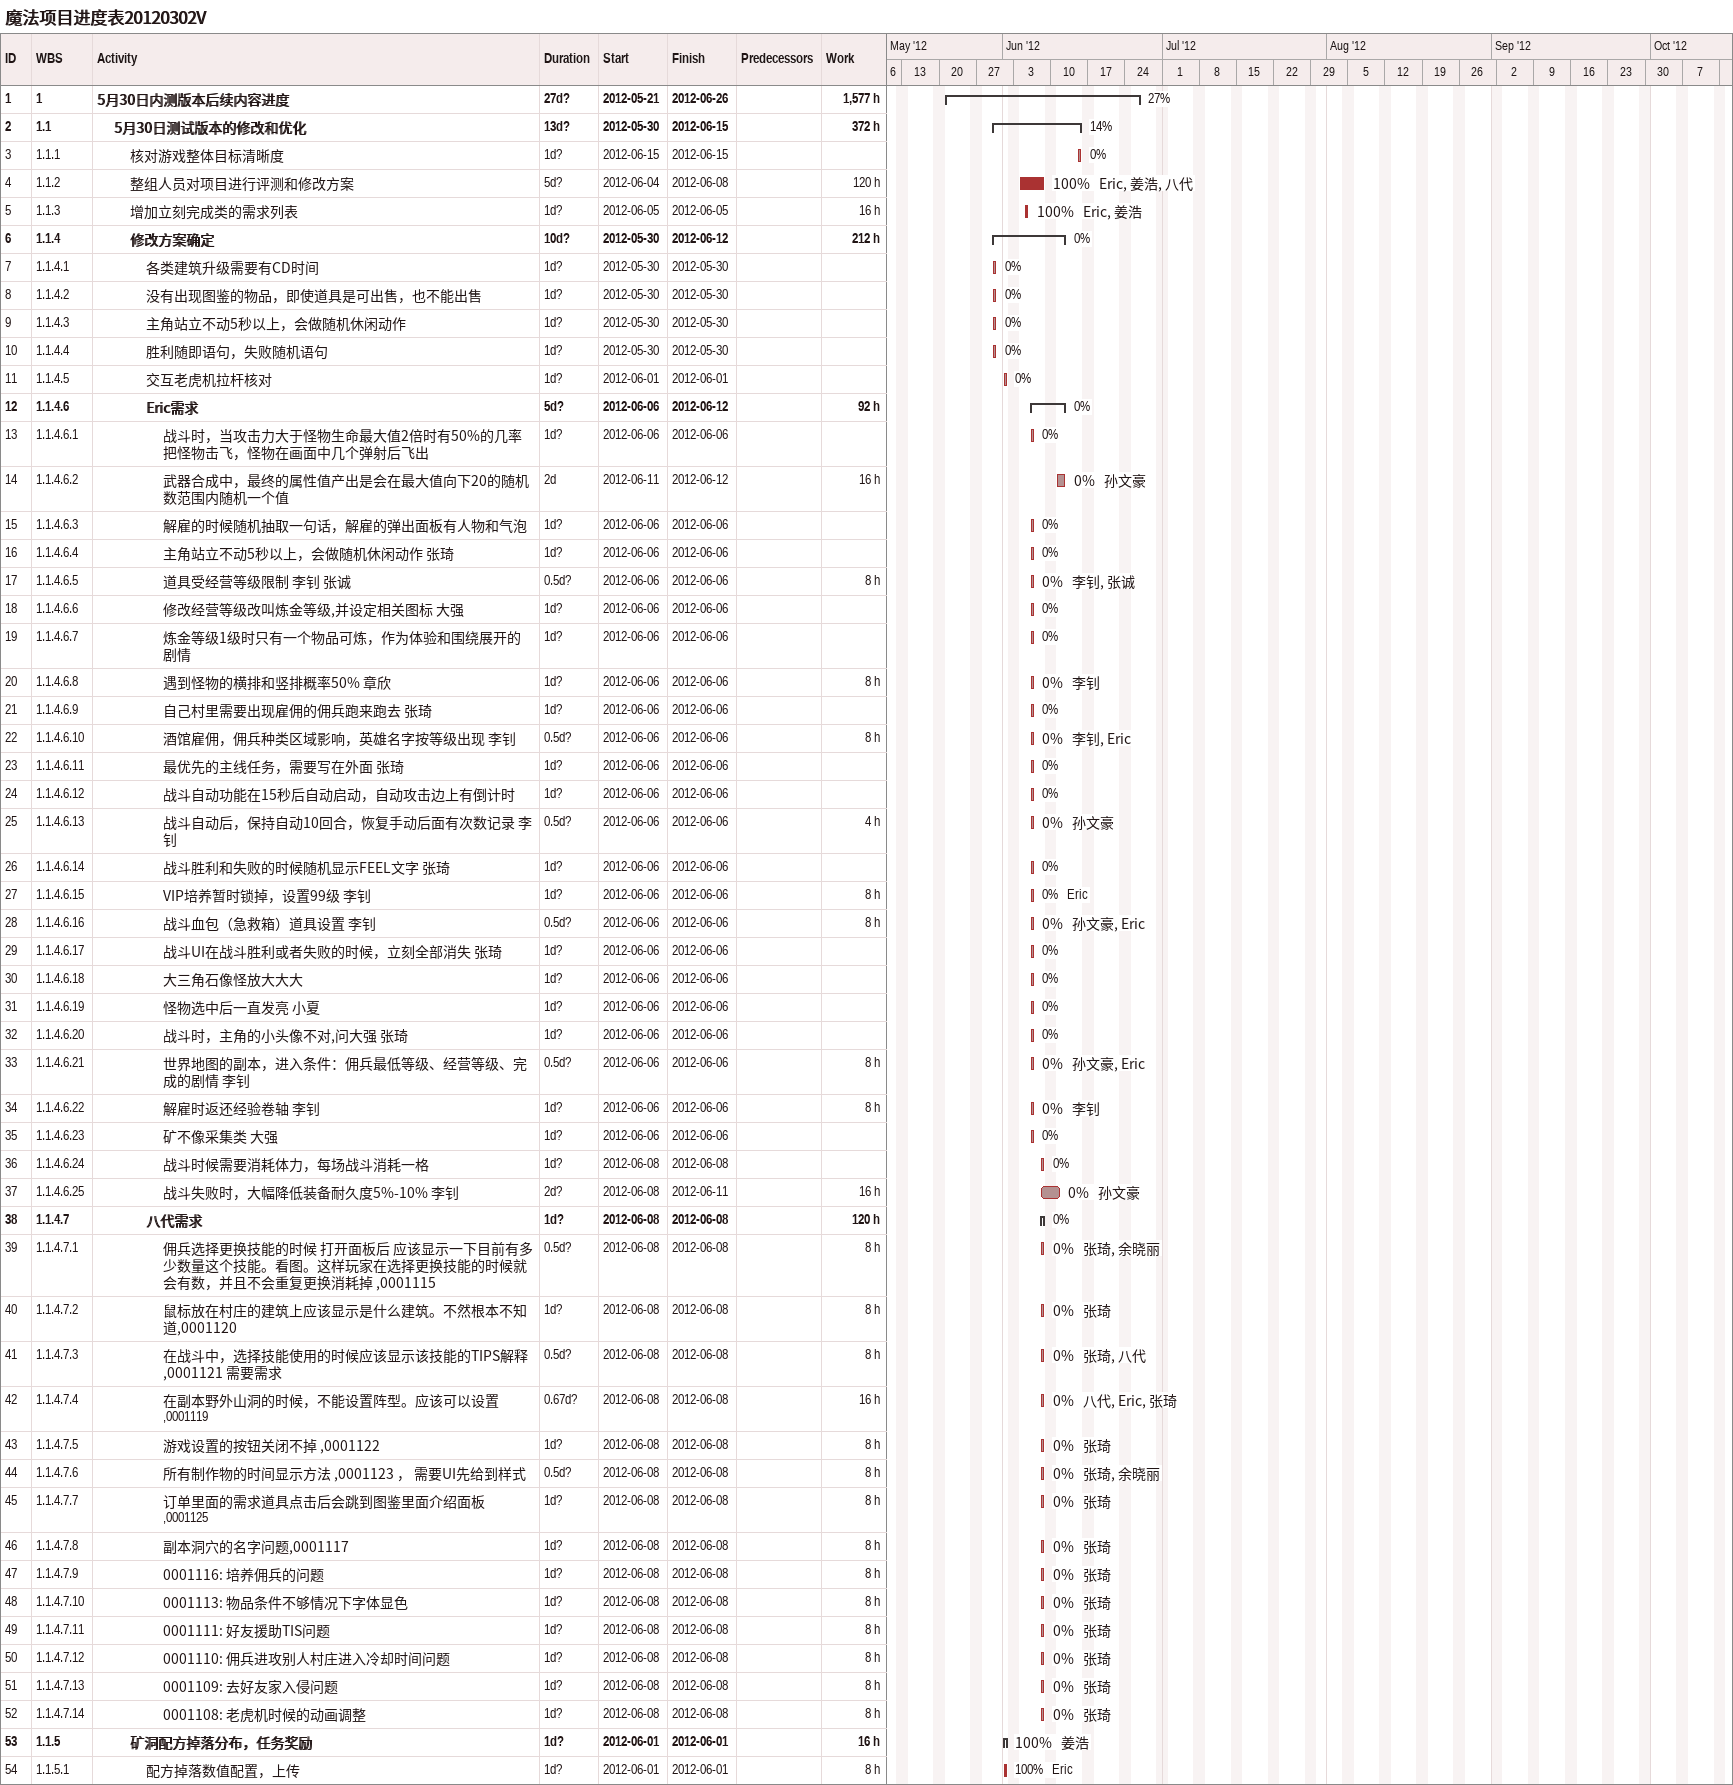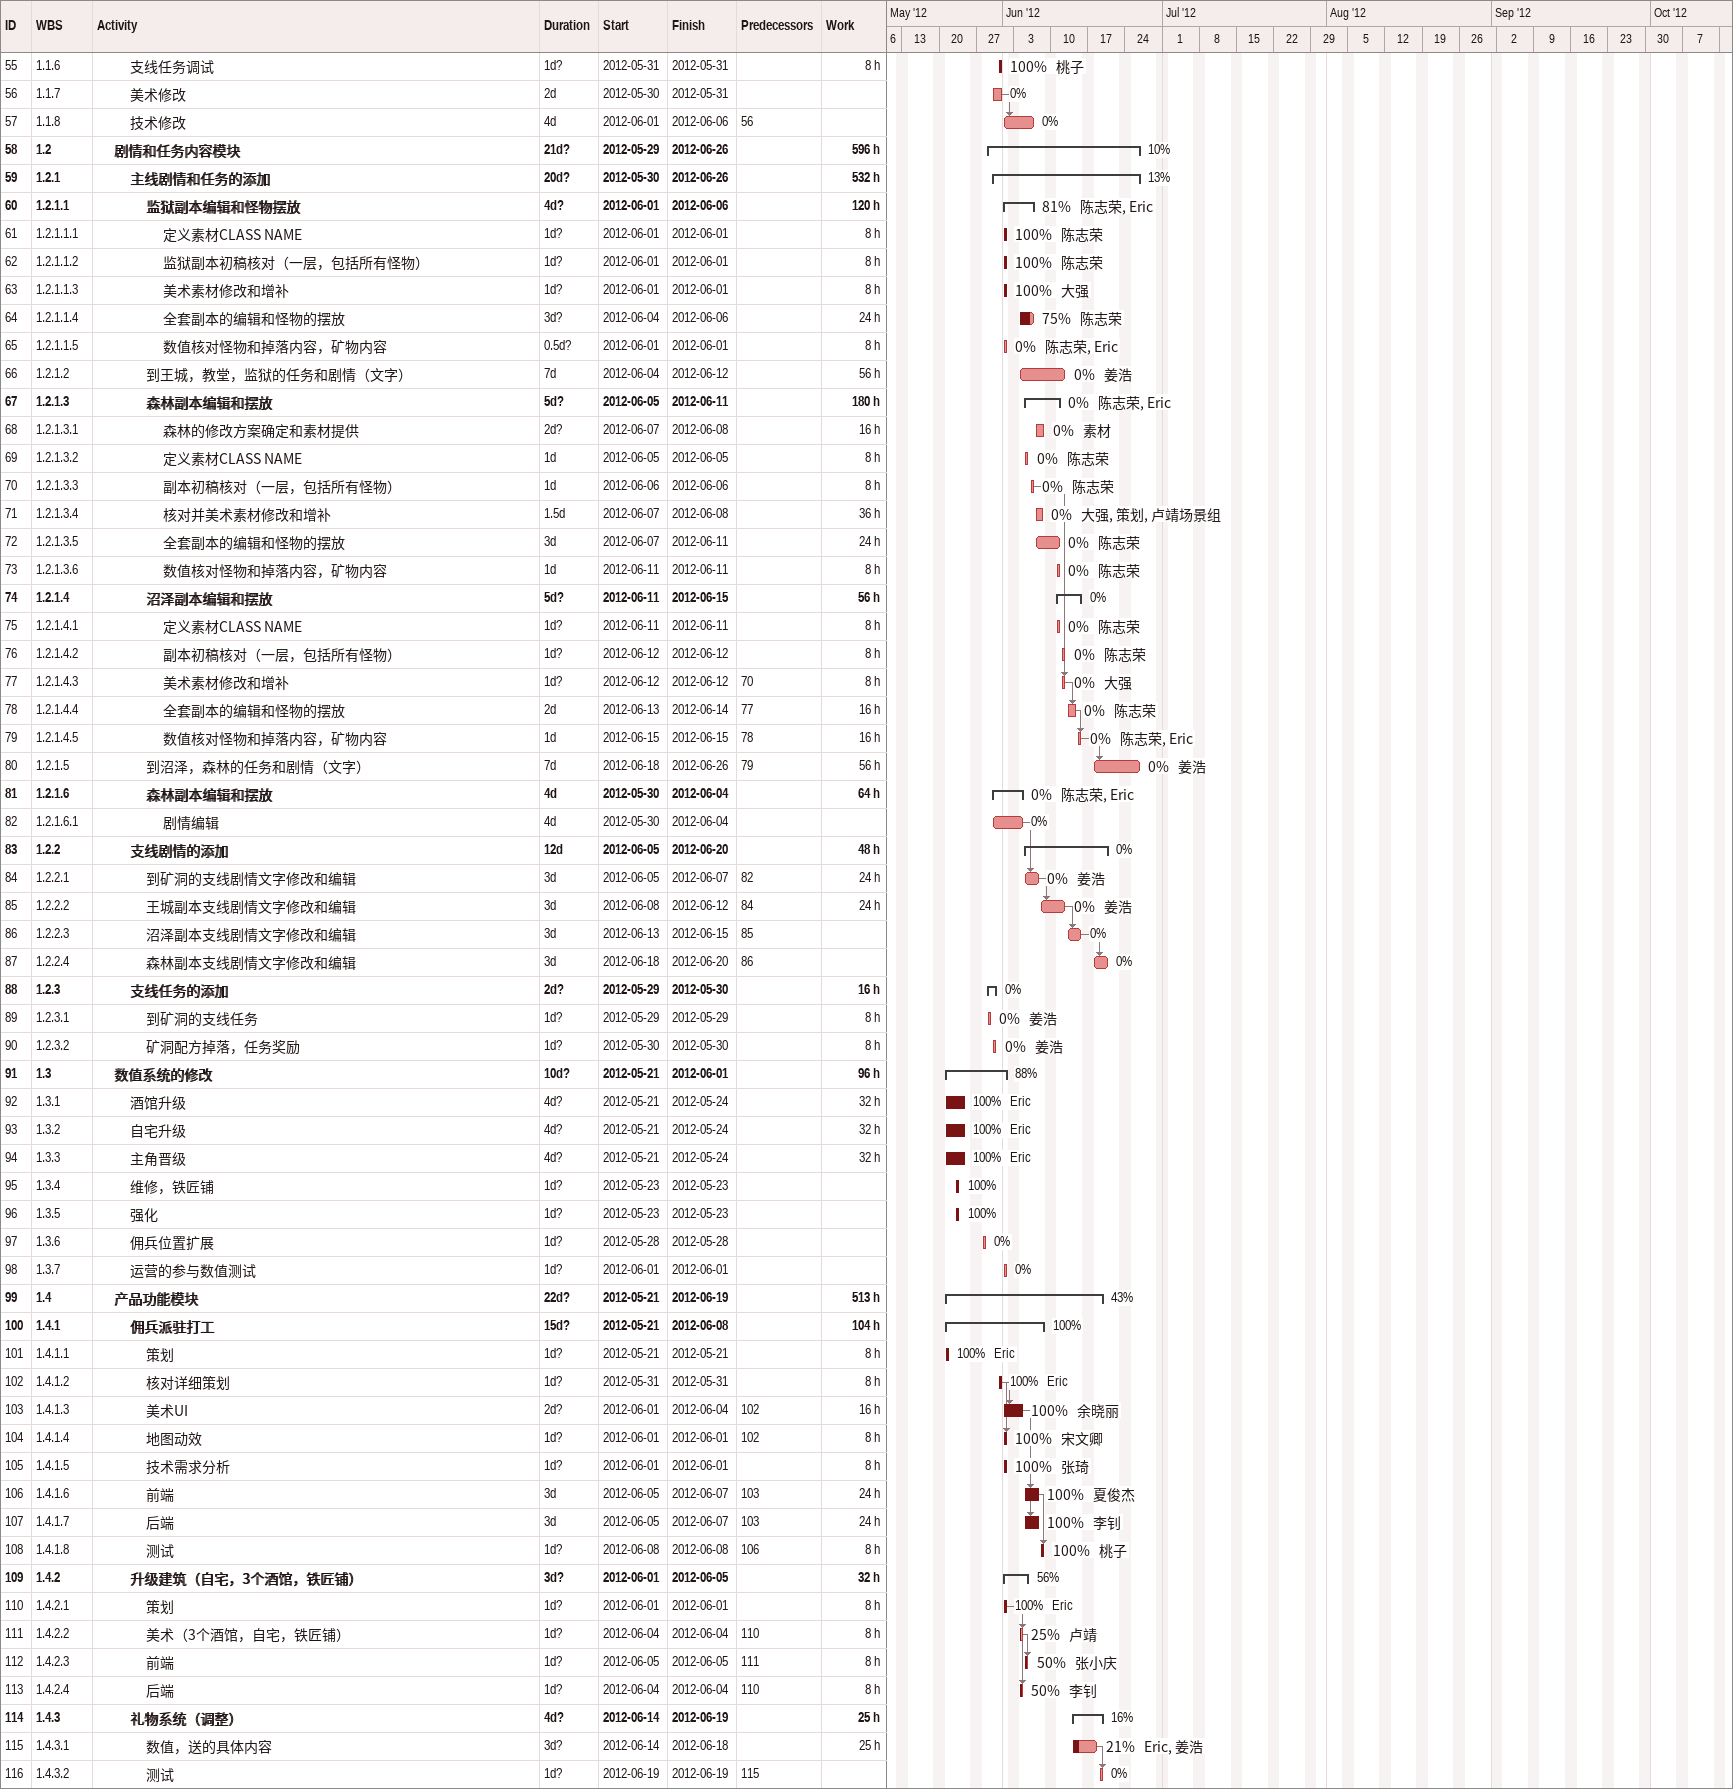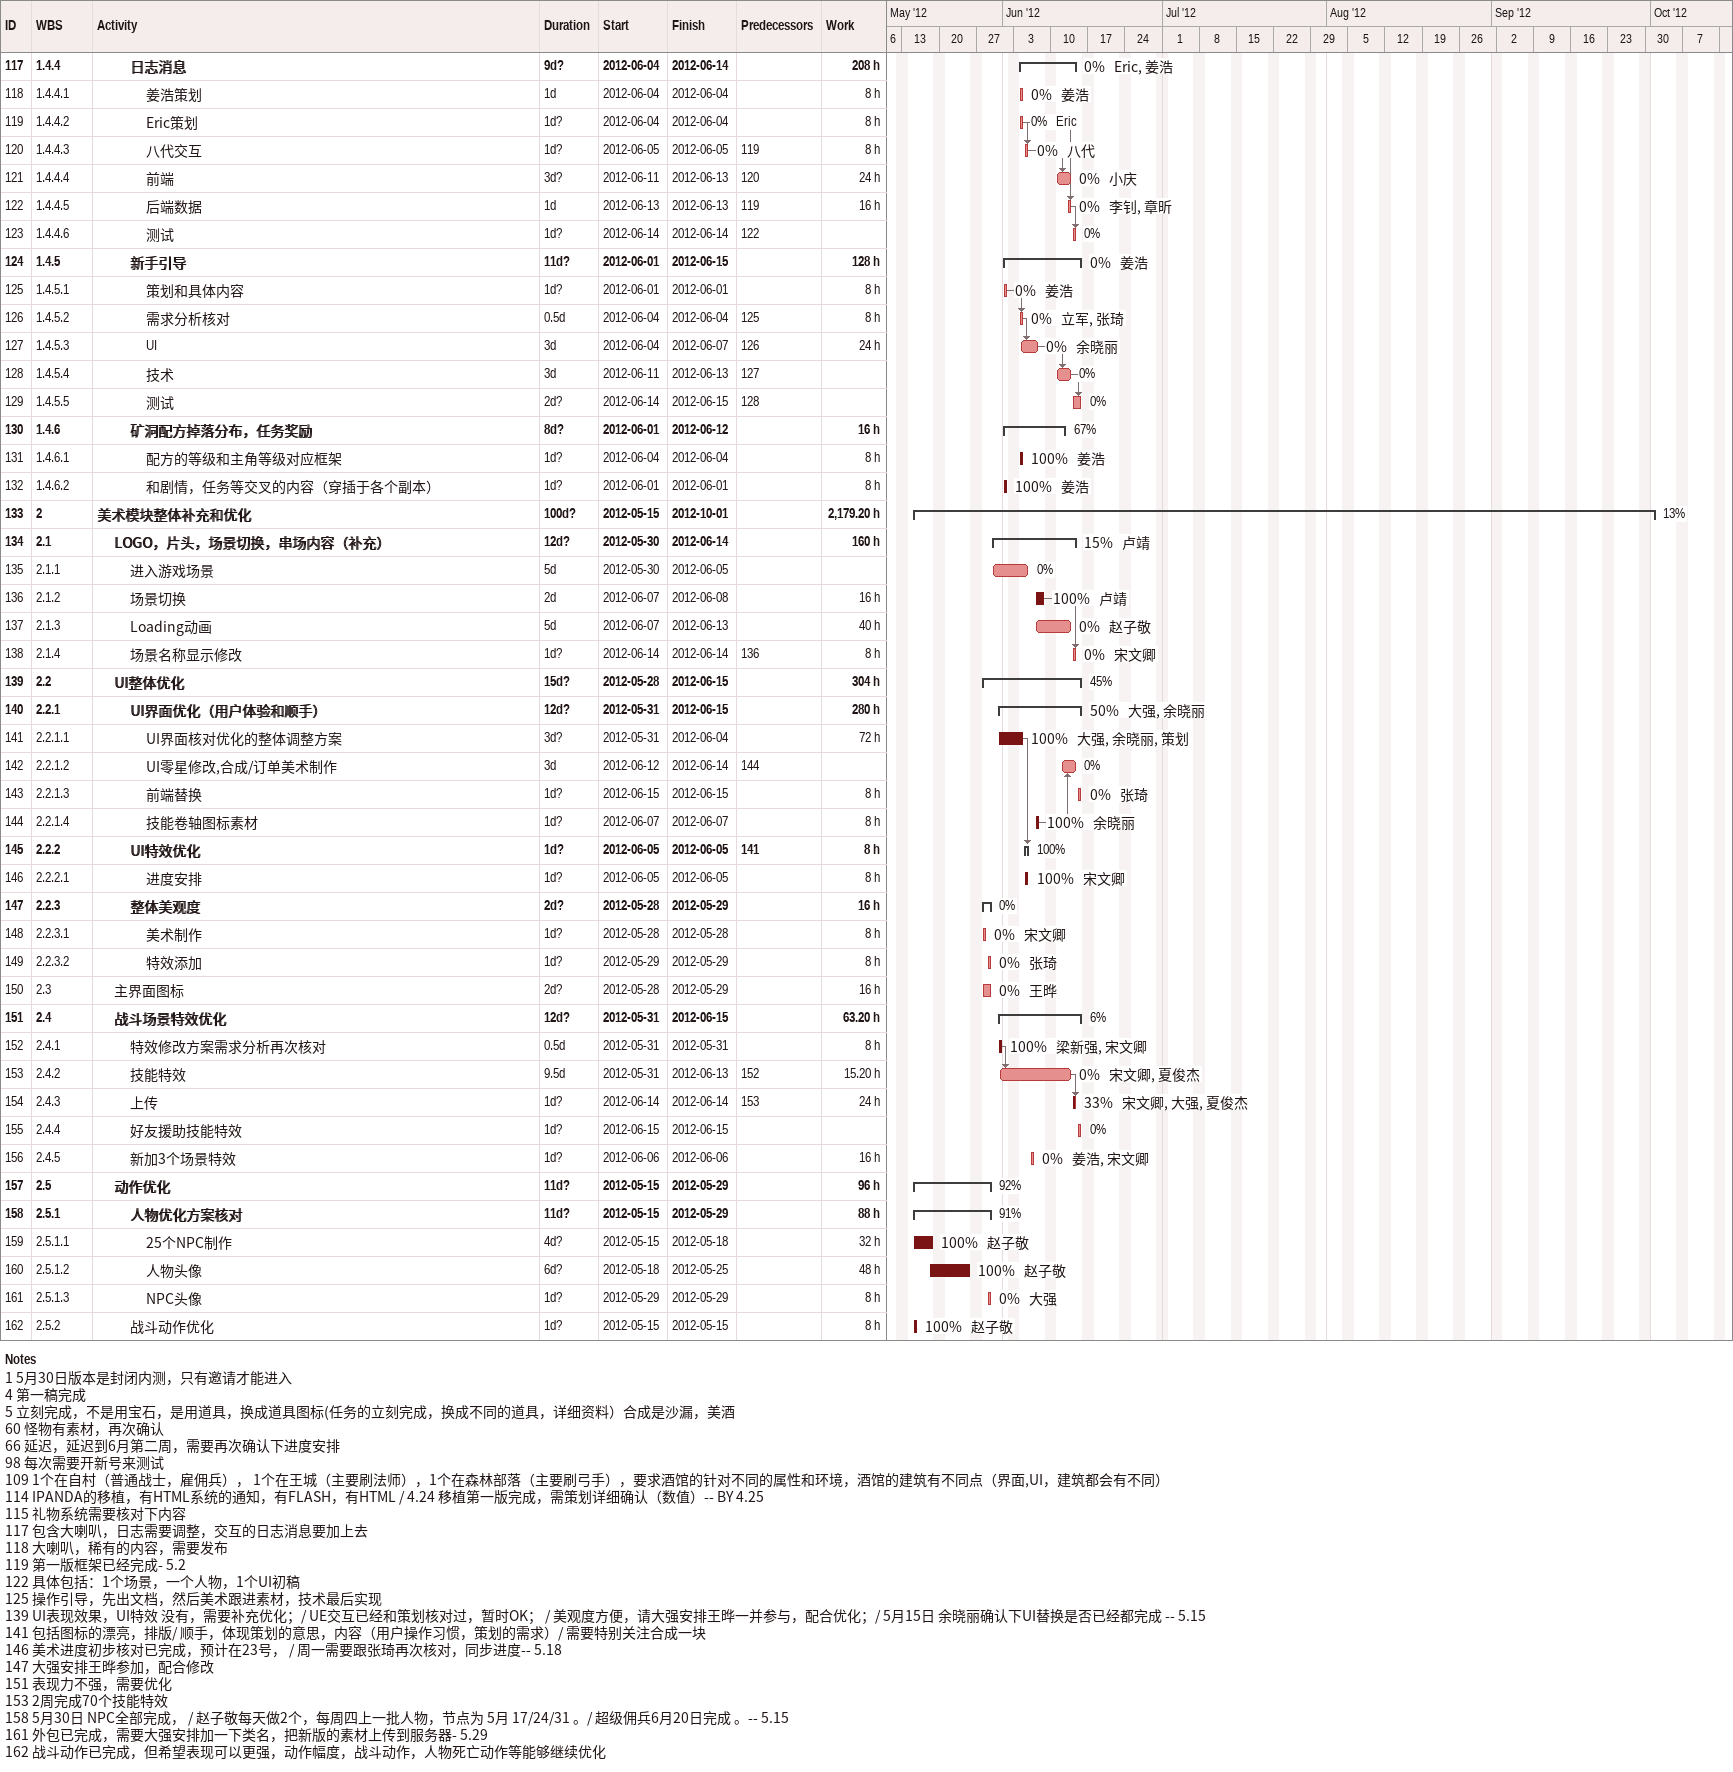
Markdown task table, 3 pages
魔法项目进度表20120302V

| ID | WBS | Task | Duration | Start | Finish | Predecessors | Resources | % complete | Work (h) |
|---|---|---|---|---|---|---|---|---|---|
| 1 | 1 | **5月30日内测版本后续内容进度** | 27d? | 2012-05-21 | 2012-06-26 |  |  | 27 | 1577 |
| 2 | 1.1 | **5月30日测试版本的修改和优化** | 13d? | 2012-05-30 | 2012-06-15 |  |  | 14 | 372 |
| 3 | 1.1.1 | 核对游戏整体目标清晰度 | 1d? | 2012-06-15 | 2012-06-15 |  |  | 0 |  |
| 4 | 1.1.2 | 整组人员对项目进行评测和修改方案 | 5d? | 2012-06-04 | 2012-06-08 |  | Eric, 姜浩, 八代 | 100 | 120 |
| 5 | 1.1.3 | 增加立刻完成类的需求列表 | 1d? | 2012-06-05 | 2012-06-05 |  | Eric, 姜浩 | 100 | 16 |
| 6 | 1.1.4 | **修改方案确定** | 10d? | 2012-05-30 | 2012-06-12 |  |  | 0 | 212 |
| 7 | 1.1.4.1 | 各类建筑升级需要有CD时间 | 1d? | 2012-05-30 | 2012-05-30 |  |  | 0 |  |
| 8 | 1.1.4.2 | 没有出现图鉴的物品，即使道具是可出售，也不能出售 | 1d? | 2012-05-30 | 2012-05-30 |  |  | 0 |  |
| 9 | 1.1.4.3 | 主角站立不动5秒以上，会做随机休闲动作 | 1d? | 2012-05-30 | 2012-05-30 |  |  | 0 |  |
| 10 | 1.1.4.4 | 胜利随即语句，失败随机语句 | 1d? | 2012-05-30 | 2012-05-30 |  |  | 0 |  |
| 11 | 1.1.4.5 | 交互老虎机拉杆核对 | 1d? | 2012-06-01 | 2012-06-01 |  |  | 0 |  |
| 12 | 1.1.4.6 | **Eric需求** | 5d? | 2012-06-06 | 2012-06-12 |  |  | 0 | 92 |
| 13 | 1.1.4.6.1 | 战斗时，当攻击力大于怪物生命最大值2倍时有50%的几率把怪物击飞，怪物在画面中几个弹射后飞出 | 1d? | 2012-06-06 | 2012-06-06 |  |  | 0 |  |
| 14 | 1.1.4.6.2 | 武器合成中，最终的属性值产出是会在最大值向下20的随机数范围内随机一个值 | 2d | 2012-06-11 | 2012-06-12 |  | 孙文豪 | 0 | 16 |
| 15 | 1.1.4.6.3 | 解雇的时候随机抽取一句话，解雇的弹出面板有人物和气泡 | 1d? | 2012-06-06 | 2012-06-06 |  |  | 0 |  |
| 16 | 1.1.4.6.4 | 主角站立不动5秒以上，会做随机休闲动作 张琦 | 1d? | 2012-06-06 | 2012-06-06 |  |  | 0 |  |
| 17 | 1.1.4.6.5 | 道具受经营等级限制 李钊 张诚 | 0.5d? | 2012-06-06 | 2012-06-06 |  | 李钊, 张诚 | 0 | 8 |
| 18 | 1.1.4.6.6 | 修改经营等级改叫炼金等级,并设定相关图标 大强 | 1d? | 2012-06-06 | 2012-06-06 |  |  | 0 |  |
| 19 | 1.1.4.6.7 | 炼金等级1级时只有一个物品可炼，作为体验和围绕展开的剧情 | 1d? | 2012-06-06 | 2012-06-06 |  |  | 0 |  |
| 20 | 1.1.4.6.8 | 遇到怪物的横排和竖排概率50% 章欣 | 1d? | 2012-06-06 | 2012-06-06 |  | 李钊 | 0 | 8 |
| 21 | 1.1.4.6.9 | 自己村里需要出现雇佣的佣兵跑来跑去 张琦 | 1d? | 2012-06-06 | 2012-06-06 |  |  | 0 |  |
| 22 | 1.1.4.6.10 | 酒馆雇佣，佣兵种类区域影响，英雄名字按等级出现 李钊 | 0.5d? | 2012-06-06 | 2012-06-06 |  | 李钊, Eric | 0 | 8 |
| 23 | 1.1.4.6.11 | 最优先的主线任务，需要写在外面 张琦 | 1d? | 2012-06-06 | 2012-06-06 |  |  | 0 |  |
| 24 | 1.1.4.6.12 | 战斗自动功能在15秒后自动启动，自动攻击边上有倒计时 | 1d? | 2012-06-06 | 2012-06-06 |  |  | 0 |  |
| 25 | 1.1.4.6.13 | 战斗自动后，保持自动10回合，恢复手动后面有次数记录 李钊 | 0.5d? | 2012-06-06 | 2012-06-06 |  | 孙文豪 | 0 | 4 |
| 26 | 1.1.4.6.14 | 战斗胜利和失败的时候随机显示FEEL文字 张琦 | 1d? | 2012-06-06 | 2012-06-06 |  |  | 0 |  |
| 27 | 1.1.4.6.15 | VIP培养暂时锁掉，设置99级 李钊 | 1d? | 2012-06-06 | 2012-06-06 |  | Eric | 0 | 8 |
| 28 | 1.1.4.6.16 | 战斗血包（急救箱）道具设置 李钊 | 0.5d? | 2012-06-06 | 2012-06-06 |  | 孙文豪, Eric | 0 | 8 |
| 29 | 1.1.4.6.17 | 战斗UI在战斗胜利或者失败的时候，立刻全部消失 张琦 | 1d? | 2012-06-06 | 2012-06-06 |  |  | 0 |  |
| 30 | 1.1.4.6.18 | 大三角石像怪放大大大 | 1d? | 2012-06-06 | 2012-06-06 |  |  | 0 |  |
| 31 | 1.1.4.6.19 | 怪物选中后一直发亮 小夏 | 1d? | 2012-06-06 | 2012-06-06 |  |  | 0 |  |
| 32 | 1.1.4.6.20 | 战斗时，主角的小头像不对,问大强 张琦 | 1d? | 2012-06-06 | 2012-06-06 |  |  | 0 |  |
| 33 | 1.1.4.6.21 | 世界地图的副本，进入条件：佣兵最低等级、经营等级、完成的剧情 李钊 | 0.5d? | 2012-06-06 | 2012-06-06 |  | 孙文豪, Eric | 0 | 8 |
| 34 | 1.1.4.6.22 | 解雇时返还经验卷轴 李钊 | 1d? | 2012-06-06 | 2012-06-06 |  | 李钊 | 0 | 8 |
| 35 | 1.1.4.6.23 | 矿不像采集类 大强 | 1d? | 2012-06-06 | 2012-06-06 |  |  | 0 |  |
| 36 | 1.1.4.6.24 | 战斗时候需要消耗体力，每场战斗消耗一格 | 1d? | 2012-06-08 | 2012-06-08 |  |  | 0 |  |
| 37 | 1.1.4.6.25 | 战斗失败时，大幅降低装备耐久度5%-10% 李钊 | 2d? | 2012-06-08 | 2012-06-11 |  | 孙文豪 | 0 | 16 |
| 38 | 1.1.4.7 | **八代需求** | 1d? | 2012-06-08 | 2012-06-08 |  |  | 0 | 120 |
| 39 | 1.1.4.7.1 | 佣兵选择更换技能的时候 打开面板后 应该显示一下目前有多少数量这个技能。看图。这样玩家在选择更换技能的时候就会有数，并且不会重复更换消耗掉 ,0001115 | 0.5d? | 2012-06-08 | 2012-06-08 |  | 张琦, 余晓丽 | 0 | 8 |
| 40 | 1.1.4.7.2 | 鼠标放在村庄的建筑上应该显示是什么建筑。不然根本不知道,0001120 | 1d? | 2012-06-08 | 2012-06-08 |  | 张琦 | 0 | 8 |
| 41 | 1.1.4.7.3 | 在战斗中，选择技能使用的时候应该显示该技能的TIPS解释 ,0001121 需要需求 | 0.5d? | 2012-06-08 | 2012-06-08 |  | 张琦, 八代 | 0 | 8 |
| 42 | 1.1.4.7.4 | 在副本野外山洞的时候，不能设置阵型。应该可以设置,0001119 | 0.67d? | 2012-06-08 | 2012-06-08 |  | 八代, Eric, 张琦 | 0 | 16 |
| 43 | 1.1.4.7.5 | 游戏设置的按钮关闭不掉 ,0001122 | 1d? | 2012-06-08 | 2012-06-08 |  | 张琦 | 0 | 8 |
| 44 | 1.1.4.7.6 | 所有制作物的时间显示方法 ,0001123 ， 需要UI先给到样式 | 0.5d? | 2012-06-08 | 2012-06-08 |  | 张琦, 余晓丽 | 0 | 8 |
| 45 | 1.1.4.7.7 | 订单里面的需求道具点击后会跳到图鉴里面介绍面板,0001125 | 1d? | 2012-06-08 | 2012-06-08 |  | 张琦 | 0 | 8 |
| 46 | 1.1.4.7.8 | 副本洞穴的名字问题,0001117 | 1d? | 2012-06-08 | 2012-06-08 |  | 张琦 | 0 | 8 |
| 47 | 1.1.4.7.9 | 0001116: 培养佣兵的问题 | 1d? | 2012-06-08 | 2012-06-08 |  | 张琦 | 0 | 8 |
| 48 | 1.1.4.7.10 | 0001113: 物品条件不够情况下字体显色 | 1d? | 2012-06-08 | 2012-06-08 |  | 张琦 | 0 | 8 |
| 49 | 1.1.4.7.11 | 0001111: 好友援助TIS问题 | 1d? | 2012-06-08 | 2012-06-08 |  | 张琦 | 0 | 8 |
| 50 | 1.1.4.7.12 | 0001110: 佣兵进攻别人村庄进入冷却时间问题 | 1d? | 2012-06-08 | 2012-06-08 |  | 张琦 | 0 | 8 |
| 51 | 1.1.4.7.13 | 0001109: 去好友家入侵问题 | 1d? | 2012-06-08 | 2012-06-08 |  | 张琦 | 0 | 8 |
| 52 | 1.1.4.7.14 | 0001108: 老虎机时候的动画调整 | 1d? | 2012-06-08 | 2012-06-08 |  | 张琦 | 0 | 8 |
| 53 | 1.1.5 | **矿洞配方掉落分布，任务奖励** | 1d? | 2012-06-01 | 2012-06-01 |  | 姜浩 | 100 | 16 |
| 54 | 1.1.5.1 | 配方掉落数值配置，上传 | 1d? | 2012-06-01 | 2012-06-01 |  | Eric | 100 | 8 |
| 55 | 1.1.6 | 支线任务调试 | 1d? | 2012-05-31 | 2012-05-31 |  | 桃子 | 100 | 8 |
| 56 | 1.1.7 | 美术修改 | 2d | 2012-05-30 | 2012-05-31 |  |  | 0 |  |
| 57 | 1.1.8 | 技术修改 | 4d | 2012-06-01 | 2012-06-06 | 56 |  | 0 |  |
| 58 | 1.2 | **剧情和任务内容模块** | 21d? | 2012-05-29 | 2012-06-26 |  |  | 10 | 596 |
| 59 | 1.2.1 | **主线剧情和任务的添加** | 20d? | 2012-05-30 | 2012-06-26 |  |  | 13 | 532 |
| 60 | 1.2.1.1 | **监狱副本编辑和怪物摆放** | 4d? | 2012-06-01 | 2012-06-06 |  | 陈志荣, Eric | 81 | 120 |
| 61 | 1.2.1.1.1 | 定义素材CLASS NAME | 1d? | 2012-06-01 | 2012-06-01 |  | 陈志荣 | 100 | 8 |
| 62 | 1.2.1.1.2 | 监狱副本初稿核对（一层，包括所有怪物） | 1d? | 2012-06-01 | 2012-06-01 |  | 陈志荣 | 100 | 8 |
| 63 | 1.2.1.1.3 | 美术素材修改和增补 | 1d? | 2012-06-01 | 2012-06-01 |  | 大强 | 100 | 8 |
| 64 | 1.2.1.1.4 | 全套副本的编辑和怪物的摆放 | 3d? | 2012-06-04 | 2012-06-06 |  | 陈志荣 | 75 | 24 |
| 65 | 1.2.1.1.5 | 数值核对怪物和掉落内容，矿物内容 | 0.5d? | 2012-06-01 | 2012-06-01 |  | 陈志荣, Eric | 0 | 8 |
| 66 | 1.2.1.2 | 到王城，教堂，监狱的任务和剧情（文字） | 7d | 2012-06-04 | 2012-06-12 |  | 姜浩 | 0 | 56 |
| 67 | 1.2.1.3 | **森林副本编辑和摆放** | 5d? | 2012-06-05 | 2012-06-11 |  | 陈志荣, Eric | 0 | 180 |
| 68 | 1.2.1.3.1 | 森林的修改方案确定和素材提供 | 2d? | 2012-06-07 | 2012-06-08 |  | 素材 | 0 | 16 |
| 69 | 1.2.1.3.2 | 定义素材CLASS NAME | 1d | 2012-06-05 | 2012-06-05 |  | 陈志荣 | 0 | 8 |
| 70 | 1.2.1.3.3 | 副本初稿核对（一层，包括所有怪物） | 1d | 2012-06-06 | 2012-06-06 |  | 陈志荣 | 0 | 8 |
| 71 | 1.2.1.3.4 | 核对并美术素材修改和增补 | 1.5d | 2012-06-07 | 2012-06-08 |  | 大强, 策划, 卢靖场景组 | 0 | 36 |
| 72 | 1.2.1.3.5 | 全套副本的编辑和怪物的摆放 | 3d | 2012-06-07 | 2012-06-11 |  | 陈志荣 | 0 | 24 |
| 73 | 1.2.1.3.6 | 数值核对怪物和掉落内容，矿物内容 | 1d | 2012-06-11 | 2012-06-11 |  | 陈志荣 | 0 | 8 |
| 74 | 1.2.1.4 | **沼泽副本编辑和摆放** | 5d? | 2012-06-11 | 2012-06-15 |  |  | 0 | 56 |
| 75 | 1.2.1.4.1 | 定义素材CLASS NAME | 1d? | 2012-06-11 | 2012-06-11 |  | 陈志荣 | 0 | 8 |
| 76 | 1.2.1.4.2 | 副本初稿核对（一层，包括所有怪物） | 1d? | 2012-06-12 | 2012-06-12 |  | 陈志荣 | 0 | 8 |
| 77 | 1.2.1.4.3 | 美术素材修改和增补 | 1d? | 2012-06-12 | 2012-06-12 | 70 | 大强 | 0 | 8 |
| 78 | 1.2.1.4.4 | 全套副本的编辑和怪物的摆放 | 2d | 2012-06-13 | 2012-06-14 | 77 | 陈志荣 | 0 | 16 |
| 79 | 1.2.1.4.5 | 数值核对怪物和掉落内容，矿物内容 | 1d | 2012-06-15 | 2012-06-15 | 78 | 陈志荣, Eric | 0 | 16 |
| 80 | 1.2.1.5 | 到沼泽，森林的任务和剧情（文字） | 7d | 2012-06-18 | 2012-06-26 | 79 | 姜浩 | 0 | 56 |
| 81 | 1.2.1.6 | **森林副本编辑和摆放** | 4d | 2012-05-30 | 2012-06-04 |  | 陈志荣, Eric | 0 | 64 |
| 82 | 1.2.1.6.1 | 剧情编辑 | 4d | 2012-05-30 | 2012-06-04 |  |  | 0 |  |
| 83 | 1.2.2 | **支线剧情的添加** | 12d | 2012-06-05 | 2012-06-20 |  |  | 0 | 48 |
| 84 | 1.2.2.1 | 到矿洞的支线剧情文字修改和编辑 | 3d | 2012-06-05 | 2012-06-07 | 82 | 姜浩 | 0 | 24 |
| 85 | 1.2.2.2 | 王城副本支线剧情文字修改和编辑 | 3d | 2012-06-08 | 2012-06-12 | 84 | 姜浩 | 0 | 24 |
| 86 | 1.2.2.3 | 沼泽副本支线剧情文字修改和编辑 | 3d | 2012-06-13 | 2012-06-15 | 85 |  | 0 |  |
| 87 | 1.2.2.4 | 森林副本支线剧情文字修改和编辑 | 3d | 2012-06-18 | 2012-06-20 | 86 |  | 0 |  |
| 88 | 1.2.3 | **支线任务的添加** | 2d? | 2012-05-29 | 2012-05-30 |  |  | 0 | 16 |
| 89 | 1.2.3.1 | 到矿洞的支线任务 | 1d? | 2012-05-29 | 2012-05-29 |  | 姜浩 | 0 | 8 |
| 90 | 1.2.3.2 | 矿洞配方掉落，任务奖励 | 1d? | 2012-05-30 | 2012-05-30 |  | 姜浩 | 0 | 8 |
| 91 | 1.3 | **数值系统的修改** | 10d? | 2012-05-21 | 2012-06-01 |  |  | 88 | 96 |
| 92 | 1.3.1 | 酒馆升级 | 4d? | 2012-05-21 | 2012-05-24 |  | Eric | 100 | 32 |
| 93 | 1.3.2 | 自宅升级 | 4d? | 2012-05-21 | 2012-05-24 |  | Eric | 100 | 32 |
| 94 | 1.3.3 | 主角晋级 | 4d? | 2012-05-21 | 2012-05-24 |  | Eric | 100 | 32 |
| 95 | 1.3.4 | 维修，铁匠铺 | 1d? | 2012-05-23 | 2012-05-23 |  |  | 100 |  |
| 96 | 1.3.5 | 强化 | 1d? | 2012-05-23 | 2012-05-23 |  |  | 100 |  |
| 97 | 1.3.6 | 佣兵位置扩展 | 1d? | 2012-05-28 | 2012-05-28 |  |  | 0 |  |
| 98 | 1.3.7 | 运营的参与数值测试 | 1d? | 2012-06-01 | 2012-06-01 |  |  | 0 |  |
| 99 | 1.4 | **产品功能模块** | 22d? | 2012-05-21 | 2012-06-19 |  |  | 43 | 513 |
| 100 | 1.4.1 | **佣兵派驻打工** | 15d? | 2012-05-21 | 2012-06-08 |  |  | 100 | 104 |
| 101 | 1.4.1.1 | 策划 | 1d? | 2012-05-21 | 2012-05-21 |  | Eric | 100 | 8 |
| 102 | 1.4.1.2 | 核对详细策划 | 1d? | 2012-05-31 | 2012-05-31 |  | Eric | 100 | 8 |
| 103 | 1.4.1.3 | 美术UI | 2d? | 2012-06-01 | 2012-06-04 | 102 | 余晓丽 | 100 | 16 |
| 104 | 1.4.1.4 | 地图动效 | 1d? | 2012-06-01 | 2012-06-01 | 102 | 宋文卿 | 100 | 8 |
| 105 | 1.4.1.5 | 技术需求分析 | 1d? | 2012-06-01 | 2012-06-01 |  | 张琦 | 100 | 8 |
| 106 | 1.4.1.6 | 前端 | 3d | 2012-06-05 | 2012-06-07 | 103 | 夏俊杰 | 100 | 24 |
| 107 | 1.4.1.7 | 后端 | 3d | 2012-06-05 | 2012-06-07 | 103 | 李钊 | 100 | 24 |
| 108 | 1.4.1.8 | 测试 | 1d? | 2012-06-08 | 2012-06-08 | 106 | 桃子 | 100 | 8 |
| 109 | 1.4.2 | **升级建筑（自宅，3个酒馆，铁匠铺）** | 3d? | 2012-06-01 | 2012-06-05 |  |  | 56 | 32 |
| 110 | 1.4.2.1 | 策划 | 1d? | 2012-06-01 | 2012-06-01 |  | Eric | 100 | 8 |
| 111 | 1.4.2.2 | 美术（3个酒馆，自宅，铁匠铺） | 1d? | 2012-06-04 | 2012-06-04 | 110 | 卢靖 | 25 | 8 |
| 112 | 1.4.2.3 | 前端 | 1d? | 2012-06-05 | 2012-06-05 | 111 | 张小庆 | 50 | 8 |
| 113 | 1.4.2.4 | 后端 | 1d? | 2012-06-04 | 2012-06-04 | 110 | 李钊 | 50 | 8 |
| 114 | 1.4.3 | **礼物系统（调整）** | 4d? | 2012-06-14 | 2012-06-19 |  |  | 16 | 25 |
| 115 | 1.4.3.1 | 数值，送的具体内容 | 3d? | 2012-06-14 | 2012-06-18 |  | Eric, 姜浩 | 21 | 25 |
| 116 | 1.4.3.2 | 测试 | 1d? | 2012-06-19 | 2012-06-19 | 115 |  | 0 |  |
| 117 | 1.4.4 | **日志消息** | 9d? | 2012-06-04 | 2012-06-14 |  | Eric, 姜浩 | 0 | 208 |
| 118 | 1.4.4.1 | 姜浩策划 | 1d | 2012-06-04 | 2012-06-04 |  | 姜浩 | 0 | 8 |
| 119 | 1.4.4.2 | Eric策划 | 1d? | 2012-06-04 | 2012-06-04 |  | Eric | 0 | 8 |
| 120 | 1.4.4.3 | 八代交互 | 1d? | 2012-06-05 | 2012-06-05 | 119 | 八代 | 0 | 8 |
| 121 | 1.4.4.4 | 前端 | 3d? | 2012-06-11 | 2012-06-13 | 120 | 小庆 | 0 | 24 |
| 122 | 1.4.4.5 | 后端数据 | 1d | 2012-06-13 | 2012-06-13 | 119 | 李钊, 章昕 | 0 | 16 |
| 123 | 1.4.4.6 | 测试 | 1d? | 2012-06-14 | 2012-06-14 | 122 |  | 0 |  |
| 124 | 1.4.5 | **新手引导** | 11d? | 2012-06-01 | 2012-06-15 |  | 姜浩 | 0 | 128 |
| 125 | 1.4.5.1 | 策划和具体内容 | 1d? | 2012-06-01 | 2012-06-01 |  | 姜浩 | 0 | 8 |
| 126 | 1.4.5.2 | 需求分析核对 | 0.5d | 2012-06-04 | 2012-06-04 | 125 | 立军, 张琦 | 0 | 8 |
| 127 | 1.4.5.3 | UI | 3d | 2012-06-04 | 2012-06-07 | 126 | 余晓丽 | 0 | 24 |
| 128 | 1.4.5.4 | 技术 | 3d | 2012-06-11 | 2012-06-13 | 127 |  | 0 |  |
| 129 | 1.4.5.5 | 测试 | 2d? | 2012-06-14 | 2012-06-15 | 128 |  | 0 |  |
| 130 | 1.4.6 | **矿洞配方掉落分布，任务奖励** | 8d? | 2012-06-01 | 2012-06-12 |  |  | 67 | 16 |
| 131 | 1.4.6.1 | 配方的等级和主角等级对应框架 | 1d? | 2012-06-04 | 2012-06-04 |  | 姜浩 | 100 | 8 |
| 132 | 1.4.6.2 | 和剧情，任务等交叉的内容（穿插于各个副本） | 1d? | 2012-06-01 | 2012-06-01 |  | 姜浩 | 100 | 8 |
| 133 | 2 | **美术模块整体补充和优化** | 100d? | 2012-05-15 | 2012-10-01 |  |  | 13 | 2179.20 |
| 134 | 2.1 | **LOGO，片头，场景切换，串场内容（补充）** | 12d? | 2012-05-30 | 2012-06-14 |  | 卢靖 | 15 | 160 |
| 135 | 2.1.1 | 进入游戏场景 | 5d | 2012-05-30 | 2012-06-05 |  |  | 0 |  |
| 136 | 2.1.2 | 场景切换 | 2d | 2012-06-07 | 2012-06-08 |  | 卢靖 | 100 | 16 |
| 137 | 2.1.3 | Loading动画 | 5d | 2012-06-07 | 2012-06-13 |  | 赵子敬 | 0 | 40 |
| 138 | 2.1.4 | 场景名称显示修改 | 1d? | 2012-06-14 | 2012-06-14 | 136 | 宋文卿 | 0 | 8 |
| 139 | 2.2 | **UI整体优化** | 15d? | 2012-05-28 | 2012-06-15 |  |  | 45 | 304 |
| 140 | 2.2.1 | **UI界面优化（用户体验和顺手）** | 12d? | 2012-05-31 | 2012-06-15 |  | 大强, 余晓丽 | 50 | 280 |
| 141 | 2.2.1.1 | UI界面核对优化的整体调整方案 | 3d? | 2012-05-31 | 2012-06-04 |  | 大强, 余晓丽, 策划 | 100 | 72 |
| 142 | 2.2.1.2 | UI零星修改,合成/订单美术制作 | 3d | 2012-06-12 | 2012-06-14 | 144 |  | 0 |  |
| 143 | 2.2.1.3 | 前端替换 | 1d? | 2012-06-15 | 2012-06-15 |  | 张琦 | 0 | 8 |
| 144 | 2.2.1.4 | 技能卷轴图标素材 | 1d? | 2012-06-07 | 2012-06-07 |  | 余晓丽 | 100 | 8 |
| 145 | 2.2.2 | **UI特效优化** | 1d? | 2012-06-05 | 2012-06-05 | 141 |  | 100 | 8 |
| 146 | 2.2.2.1 | 进度安排 | 1d? | 2012-06-05 | 2012-06-05 |  | 宋文卿 | 100 | 8 |
| 147 | 2.2.3 | **整体美观度** | 2d? | 2012-05-28 | 2012-05-29 |  |  | 0 | 16 |
| 148 | 2.2.3.1 | 美术制作 | 1d? | 2012-05-28 | 2012-05-28 |  | 宋文卿 | 0 | 8 |
| 149 | 2.2.3.2 | 特效添加 | 1d? | 2012-05-29 | 2012-05-29 |  | 张琦 | 0 | 8 |
| 150 | 2.3 | 主界面图标 | 2d? | 2012-05-28 | 2012-05-29 |  | 王晔 | 0 | 16 |
| 151 | 2.4 | **战斗场景特效优化** | 12d? | 2012-05-31 | 2012-06-15 |  |  | 6 | 63.20 |
| 152 | 2.4.1 | 特效修改方案需求分析再次核对 | 0.5d | 2012-05-31 | 2012-05-31 |  | 梁新强, 宋文卿 | 100 | 8 |
| 153 | 2.4.2 | 技能特效 | 9.5d | 2012-05-31 | 2012-06-13 | 152 | 宋文卿, 夏俊杰 | 0 | 15.20 |
| 154 | 2.4.3 | 上传 | 1d? | 2012-06-14 | 2012-06-14 | 153 | 宋文卿, 大强, 夏俊杰 | 33 | 24 |
| 155 | 2.4.4 | 好友援助技能特效 | 1d? | 2012-06-15 | 2012-06-15 |  |  | 0 |  |
| 156 | 2.4.5 | 新加3个场景特效 | 1d? | 2012-06-06 | 2012-06-06 |  | 姜浩, 宋文卿 | 0 | 16 |
| 157 | 2.5 | **动作优化** | 11d? | 2012-05-15 | 2012-05-29 |  |  | 92 | 96 |
| 158 | 2.5.1 | **人物优化方案核对** | 11d? | 2012-05-15 | 2012-05-29 |  |  | 91 | 88 |
| 159 | 2.5.1.1 | 25个NPC制作 | 4d? | 2012-05-15 | 2012-05-18 |  | 赵子敬 | 100 | 32 |
| 160 | 2.5.1.2 | 人物头像 | 6d? | 2012-05-18 | 2012-05-25 |  | 赵子敬 | 100 | 48 |
| 161 | 2.5.1.3 | NPC头像 | 1d? | 2012-05-29 | 2012-05-29 |  | 大强 | 0 | 8 |
| 162 | 2.5.2 | 战斗动作优化 | 1d? | 2012-05-15 | 2012-05-15 |  | 赵子敬 | 100 | 8 |

Notes
- 1: 5月30日版本是封闭内测，只有邀请才能进入
- 4: 第一稿完成
- 5: 立刻完成，不是用宝石，是用道具，换成道具图标 (任务的立刻完成，换成不同的道具，详细资料）合成是沙漏，美酒
- 60: 怪物有素材，再次确认
- 66: 延迟，延迟到6月第二周，需要再次确认下进度安排
- 98: 每次需要开新号来测试
- 109: 1个在自村（普通战士，雇佣兵）， 1个在王城（主要刷法师），1个在森林部落（主要刷弓手），要求酒馆的针对不同的属性和环境，酒馆的建筑有不同点（界面,UI，建筑都会有不同）
- 114: IPANDA的移植，有HTML系统的通知，有FLASH，有HTML / 4.24 移植第一版完成，需策划详细确认（数值） -- BY 4.25
- 115: 礼物系统需要核对下内容
- 117: 包含大喇叭，日志需要调整，交互的日志消息要加上去
- 118: 大喇叭，稀有的内容，需要发布
- 119: 第一版框架已经完成 - 5.2
- 122: 具体包括： 1个场景，一个人物，1个UI初稿
- 125: 操作引导，先出文档，然后美术跟进素材，技术最后实现
- 139: UI表现效果，UI特效 没有，需要补充优化； / UE交互已经和策划核对过，暂时OK； / 美观度方便，请大强安排王晔一并参与，配合优化； / 5月15日 余晓丽 确认下UI替换是否已经都完成 -- 5.15
- 141: 包括图标的漂亮，排版 / 顺手，体现策划的意思，内容（用户操作习惯，策划的需求） / 需要特别关注合成一块
- 146: 美术进度初步核对已完成，预计在 23号， / 周一需要跟张琦再次核对，同步进度 -- 5.18
- 147: 大强安排王晔参加，配合修改
- 151: 表现力不强，需要优化
- 153: 2周完成70个技能特效
- 158: 5月30日 NPC全部完成， / 赵子敬每天做2个，每周四上一批人物，节点为 5月 17/24/31 。 / 超级佣兵 6月20日完成 。 -- 5.15
- 161: 外包已完成，需要大强安排加一下类名，把新版的素材上传到服务器 - 5.29
- 162: 战斗动作已完成，但希望表现可以更强，动作幅度，战斗动作，人物死亡动作 等 能够继续优化
